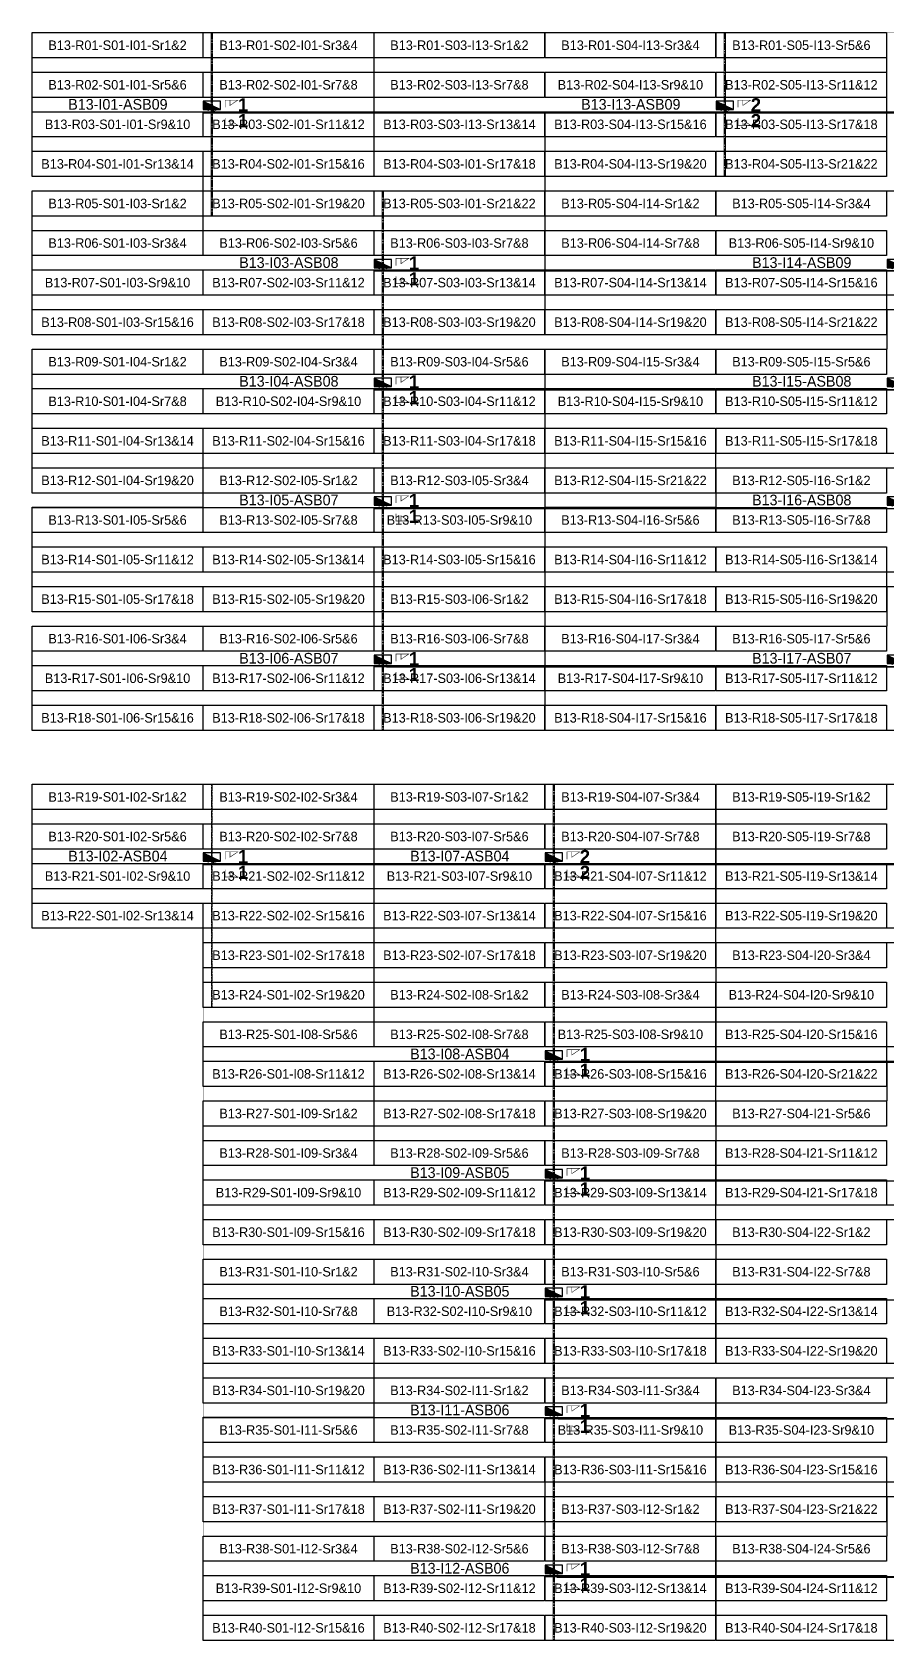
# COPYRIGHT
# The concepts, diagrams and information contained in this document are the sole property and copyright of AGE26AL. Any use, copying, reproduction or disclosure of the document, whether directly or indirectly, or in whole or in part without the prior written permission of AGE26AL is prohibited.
# Model space of a CAD drawing. Header units: metres. Extents: x 531333 to 531754, y 2674782 to 2675087.
# Drawn here: x 531333.1 to 531495, y 2674781.7 to 2675086.7 of the extents above; entities that cross this region are included whole.
import ezdxf
from ezdxf.enums import TextEntityAlignment as Align

# ---------------------------------------------------------------- set-up
doc = ezdxf.new("R2010")
doc.units = ezdxf.units.M
doc.header["$MEASUREMENT"] = 0
doc.linetypes.add('CENTER', pattern=[2, 1.25, -0.25, 0.25, -0.25])
doc.layers.add('Boundary-12.5 MW Block', color=6, linetype='Continuous', lineweight=9)
doc.layers.add('PILE', color=1, linetype='Continuous', lineweight=15)
for name, color, linetype in [('DC Trench BL-13', 40, 'Continuous'), ('E-Inverter Grouping', 2, 'Continuous'), ('Inverter Block-13', 7, 'Continuous'), ('LT Cable(AG) INV to LT Panel BL-13', 2, 'Continuous'), ('Messenger Wire Block-13 (Master Path)', 30, 'Continuous'), ('Messenger Wire Block-13 (MW Path)', 191, 'Continuous'), ('MMS Table Block-13', 8, 'Continuous'), ('Plan Line - DC BL-13', 40, 'Continuous'), ('Section Marking BL-13', 2, 'Continuous')]:
    doc.layers.add(name, color=color, linetype=linetype)
doc.styles.add('BoldTextStyle', font='arialbd.ttf')
doc.styles.get("Standard").update_dxf_attribs({"font": 'Adani Regular.ttf'})

# ---------------------------------------------------------------- blocks, each defined once
blk = doc.blocks.new('MMS Table (32.292 x 4.788)')
at = {"color": 0}
blk.add_lwpolyline([(0, -0.002), (0, 4.786), (32.292, 4.786), (32.292, -0.002)], close=True, dxfattribs=at)
at = {"color": 7}
blk.add_attdef('ID1', text='', height=1.8, dxfattribs=at).set_placement((16.146, 2.392), align=Align.MIDDLE_CENTER)
blk = doc.blocks.new('Inverter Block')
h = blk.add_hatch(color=0)
h.dxf.hatch_style = 1
h.paths.add_polyline_path([(-1.46, 2.27), (-1.46, 0.85), (1.46, 0.85)])
at = {"color": 0}
blk.add_lwpolyline([(1.46, 2.27), (-1.46, 2.27), (-1.46, 0.85), (1.46, 0.85)], close=True, dxfattribs=at)
blk.add_lwpolyline([(-1.46, 2.27), (1.46, 0.85)], dxfattribs=at)
at = {"layer": 'PILE'}
for centre in [(-0.61, 0.85), (0.61, 0.85)]:
    blk.add_circle(centre, 0.156, dxfattribs=at)
at = {"color": 7}
blk.add_attdef('ID', (-1.46, 3.01), '', height=1.8, dxfattribs=at)

msp = doc.modelspace()

# ---------------------------------------------------------------- linework, layer by layer
at = {"layer": 'Boundary-12.5 MW Block', "const_width": 0.05}
msp.add_lwpolyline([(531333.1, 2675086.58), (531754.1, 2675086.58), (531754.1, 2674781.79), (531365.49, 2674781.79), (531365.49, 2674916.79), (531333.1, 2674916.79)], close=True, dxfattribs=at)
at = {"layer": 'DC Trench BL-13', "color": 40, "const_width": 0.15}
for points in [[(531367.28, 2675086.58), (531366.98, 2675086.58), (531366.98, 2675051.79), (531367.28, 2675051.79)], [(531464.45, 2675086.58), (531464.16, 2675086.58), (531464.16, 2675059.29), (531464.45, 2675059.29)], [(531399.67, 2675056.58), (531399.37, 2675056.58), (531399.37, 2674954.29), (531399.67, 2674954.29)], [(531432.06, 2674944.08), (531431.76, 2674944.08), (531431.76, 2674781.79), (531432.06, 2674781.79)]]:
    msp.add_lwpolyline(points, close=True, dxfattribs=at)
at = {"layer": 'E-Inverter Grouping'}
for points in [[(531397.78, 2675064.08), (531430.18, 2675064.08), (531430.18, 2675051.79), (531365.49, 2675051.79), (531365.49, 2675059.29), (531333.1, 2675059.29), (531333.1, 2675086.58), (531397.78, 2675086.58)], [(531494.96, 2675059.29), (531430.28, 2675059.29), (531430.28, 2675066.79), (531397.88, 2675066.79), (531397.88, 2675086.58), (531494.96, 2675086.58)], [(531527.35, 2675056.58), (531527.35, 2675036.79), (531494.96, 2675036.79), (531494.96, 2675029.29), (531430.28, 2675029.29), (531430.28, 2675056.58)], [(531495.06, 2675026.58), (531495.06, 2675034.08), (531527.35, 2675034.08), (531527.35, 2675006.79), (531462.57, 2675006.79), (531462.57, 2674999.29), (531430.28, 2674999.29), (531430.28, 2675026.58)], [(531559.74, 2674944.08), (531559.74, 2674924.29), (531527.35, 2674924.29), (531527.35, 2674916.79), (531462.67, 2674916.79), (531462.67, 2674944.08)], [(531527.45, 2674914.08), (531527.45, 2674921.58), (531559.74, 2674921.58), (531559.74, 2674894.29), (531494.96, 2674894.29), (531494.96, 2674886.79), (531462.67, 2674886.79), (531462.67, 2674914.08)], [(531559.74, 2674864.29), (531462.67, 2674864.29), (531462.67, 2674884.08), (531495.06, 2674884.08), (531495.06, 2674891.58), (531559.74, 2674891.58)], [(531559.74, 2674861.58), (531559.74, 2674841.79), (531527.35, 2674841.79), (531527.35, 2674834.29), (531462.67, 2674834.29), (531462.67, 2674861.58)], [(531527.45, 2674831.58), (531527.45, 2674839.08), (531559.74, 2674839.08), (531559.74, 2674811.79), (531494.96, 2674811.79), (531494.96, 2674804.29), (531462.67, 2674804.29), (531462.67, 2674831.58)], [(531559.74, 2674781.79), (531462.67, 2674781.79), (531462.67, 2674801.58), (531495.06, 2674801.58), (531495.06, 2674809.08), (531559.74, 2674809.08)]]:
    msp.add_lwpolyline(points, close=True, dxfattribs=at)
at = {"layer": 'E-Inverter Grouping', "color": 3}
for points in [[(531430.18, 2675029.29), (531333.1, 2675029.29), (531333.1, 2675056.58), (531365.39, 2675056.58), (531365.39, 2675049.08), (531430.18, 2675049.08)], [(531430.18, 2675026.58), (531430.18, 2675006.79), (531365.39, 2675006.79), (531365.39, 2674999.29), (531333.1, 2674999.29), (531333.1, 2675026.58)], [(531365.49, 2674996.58), (531365.49, 2675004.08), (531430.18, 2675004.08), (531430.18, 2674984.29), (531397.78, 2674984.29), (531397.78, 2674976.79), (531333.1, 2674976.79), (531333.1, 2674996.58)], [(531462.67, 2674996.58), (531462.67, 2675004.08), (531527.35, 2675004.08), (531527.35, 2674984.29), (531494.96, 2674984.29), (531494.96, 2674976.79), (531430.28, 2674976.79), (531430.28, 2674996.58)], [(531430.18, 2674954.29), (531333.1, 2674954.29), (531333.1, 2674974.08), (531397.88, 2674974.08), (531397.88, 2674981.58), (531430.18, 2674981.58)], [(531527.35, 2674954.29), (531430.28, 2674954.29), (531430.28, 2674974.08), (531495.06, 2674974.08), (531495.06, 2674981.58), (531527.35, 2674981.58)], [(531397.78, 2674901.79), (531365.49, 2674901.79), (531365.49, 2674916.79), (531333.1, 2674916.79), (531333.1, 2674944.08), (531397.78, 2674944.08)], [(531462.57, 2674909.29), (531397.88, 2674909.29), (531397.88, 2674944.08), (531462.57, 2674944.08)], [(531462.57, 2674879.29), (531397.88, 2674879.29), (531397.88, 2674886.79), (531365.49, 2674886.79), (531365.49, 2674899.08), (531397.88, 2674899.08), (531397.88, 2674906.58), (531462.57, 2674906.58)], [(531462.57, 2674856.79), (531365.49, 2674856.79), (531365.49, 2674884.08), (531397.78, 2674884.08), (531397.78, 2674876.58), (531462.57, 2674876.58)], [(531462.57, 2674854.08), (531462.57, 2674834.29), (531397.78, 2674834.29), (531397.78, 2674826.79), (531365.49, 2674826.79), (531365.49, 2674854.08)], [(531397.88, 2674824.08), (531397.88, 2674831.58), (531462.57, 2674831.58), (531462.57, 2674811.79), (531430.18, 2674811.79), (531430.18, 2674804.29), (531365.49, 2674804.29), (531365.49, 2674824.08)], [(531462.57, 2674781.79), (531365.49, 2674781.79), (531365.49, 2674801.58), (531430.28, 2674801.58), (531430.28, 2674809.08), (531462.57, 2674809.08)]]:
    msp.add_lwpolyline(points, close=True, dxfattribs=at)
at = {"layer": 'LT Cable(AG) INV to LT Panel BL-13'}
for points in [[(531550.5, 2674969.31), (531550.42, 2674969.31, -0.176103), (531549.84, 2674969.52), (531549.49, 2674969.81, 0.071527), (531549.27, 2674969.95), (531547.81, 2674970.59, 0.103275), (531547.45, 2674970.66), (531541.68, 2674970.66, -0.414214), (531540.78, 2674971.56), (531540.78, 2674982.85, -0.031335), (531540.79, 2674982.97), (531540.85, 2674983.44, 0.031335), (531540.86, 2674983.55), (531540.86, 2675070.56, 0.414214), (531539.96, 2675071.46), (531368.03, 2675071.46, -0.414214), (531367.13, 2675072.36), (531367.13, 2675072.69)], [(531550.5, 2674969.34), (531550.42, 2674969.34, -0.176103), (531549.84, 2674969.55), (531549.48, 2674969.84, 0.071527), (531549.27, 2674969.98), (531547.82, 2674970.61, 0.103275), (531547.46, 2674970.69), (531541.71, 2674970.69, -0.414214), (531540.81, 2674971.59), (531540.81, 2674982.85, -0.031335), (531540.82, 2674982.97), (531540.88, 2674983.44, 0.031335), (531540.88, 2674983.55), (531540.88, 2675070.59, 0.414214), (531539.98, 2675071.49), (531465.21, 2675071.49, -0.414214), (531464.31, 2675072.39), (531464.31, 2675072.69)], [(531552.49, 2674969.26), (531550.42, 2674969.26, -0.176103), (531549.84, 2674969.47), (531549.5, 2674969.75, 0.071527), (531549.28, 2674969.89), (531547.8, 2674970.54, 0.103275), (531547.44, 2674970.61), (531541.63, 2674970.61, -0.414214), (531540.73, 2674971.51), (531540.73, 2674982.86, -0.031335), (531540.74, 2674982.97), (531540.8, 2674983.44, 0.031335), (531540.81, 2674983.55), (531540.81, 2675040.51, 0.414214), (531539.91, 2675041.41), (531400.42, 2675041.41, -0.414214), (531399.52, 2675042.31), (531399.52, 2675042.69)], [(531552.49, 2674969.21), (531550.42, 2674969.21, -0.176103), (531549.84, 2674969.42), (531549.51, 2674969.69, 0.071527), (531549.29, 2674969.83), (531547.79, 2674970.49, 0.103275), (531547.43, 2674970.56), (531541.58, 2674970.56, -0.414214), (531540.68, 2674971.46), (531540.68, 2674982.86, -0.031335), (531540.69, 2674982.97), (531540.75, 2674983.44, 0.031335), (531540.76, 2674983.56), (531540.76, 2675017.96, 0.414214), (531539.86, 2675018.86), (531400.42, 2675018.86, -0.414214), (531399.52, 2675019.76), (531399.52, 2675020.19)], [(531554.65, 2674969.16), (531550.42, 2674969.16, -0.176103), (531549.84, 2674969.37), (531549.52, 2674969.64, 0.071527), (531549.31, 2674969.77), (531547.78, 2674970.44, 0.103275), (531547.42, 2674970.51), (531541.53, 2674970.51, -0.414214), (531540.63, 2674971.41), (531540.63, 2674982.86, -0.031335), (531540.64, 2674982.98), (531540.7, 2674983.45, 0.031335), (531540.71, 2674983.56), (531540.71, 2674995.41, 0.414214), (531539.81, 2674996.31), (531400.42, 2674996.31, -0.414214), (531399.52, 2674997.21), (531399.52, 2674997.69)], [(531554.65, 2674969.11), (531550.42, 2674969.11, -0.176103), (531549.84, 2674969.32), (531549.53, 2674969.58, 0.071527), (531549.32, 2674969.71), (531547.77, 2674970.39, 0.103275), (531547.41, 2674970.46), (531541.48, 2674970.46, -0.414214), (531540.58, 2674971.36), (531540.58, 2674982.87, -0.031335), (531540.59, 2674982.98), (531540.65, 2674983.45, 0.031335), (531540.66, 2674983.56), (531540.66, 2674995.36, 0.414214), (531539.76, 2674996.26), (531513.61, 2674996.26, 0.414214), (531512.71, 2674995.36), (531512.71, 2674967.16, -0.414214), (531511.81, 2674966.26), (531400.42, 2674966.26, -0.414214), (531399.52, 2674967.16), (531399.52, 2674967.69)], [(531555.53, 2674967.81), (531551.29, 2674967.81, -0.094918), (531550.96, 2674967.88), (531549.65, 2674968.4, 0.052551), (531549.47, 2674968.45), (531547.7, 2674968.75, 0.042157), (531547.55, 2674968.76), (531541.51, 2674968.76, 0.41447), (531540.61, 2674967.86), (531540.63, 2674945.73, 0.021427), (531540.63, 2674945.65), (531540.68, 2674945.15, -0.021647), (531540.68, 2674945.07), (531540.68, 2674929.86, -0.414214), (531539.78, 2674928.96), (531368.03, 2674928.96, -0.414214), (531367.13, 2674929.86), (531367.13, 2674930.19)], [(531555.53, 2674967.84), (531551.29, 2674967.84, -0.094918), (531550.96, 2674967.9), (531549.65, 2674968.42, 0.052551), (531549.46, 2674968.47), (531547.71, 2674968.77, 0.042157), (531547.56, 2674968.79), (531541.49, 2674968.79, 0.41447), (531540.59, 2674967.88), (531540.6, 2674945.72, 0.021427), (531540.61, 2674945.65), (531540.65, 2674945.15, -0.021647), (531540.65, 2674945.07), (531540.65, 2674929.89, -0.414214), (531539.75, 2674928.99), (531432.81, 2674928.99, -0.414214), (531431.91, 2674929.89), (531431.91, 2674930.19)], [(531555.53, 2674967.76), (531551.29, 2674967.76, -0.094918), (531550.96, 2674967.83), (531549.65, 2674968.35, 0.052551), (531549.47, 2674968.4), (531547.7, 2674968.7, 0.042157), (531547.55, 2674968.71), (531541.56, 2674968.71, 0.41447), (531540.66, 2674967.81), (531540.68, 2674945.73, 0.021427), (531540.68, 2674945.65), (531540.73, 2674945.15, -0.021647), (531540.73, 2674945.07), (531540.73, 2674892.31, -0.414214), (531539.83, 2674891.41), (531432.81, 2674891.41, -0.414214), (531431.91, 2674892.31), (531431.91, 2674892.69)], [(531553.59, 2674967.71), (531551.29, 2674967.71, -0.094918), (531550.96, 2674967.78), (531549.65, 2674968.29, 0.052551), (531549.47, 2674968.35), (531547.7, 2674968.65, 0.042157), (531547.55, 2674968.66), (531541.61, 2674968.66, 0.41447), (531540.71, 2674967.76), (531540.73, 2674945.73, 0.021427), (531540.73, 2674945.65), (531540.78, 2674945.15, -0.021647), (531540.78, 2674945.08), (531540.78, 2674869.76, -0.414214), (531539.88, 2674868.86), (531432.81, 2674868.86, -0.414214), (531431.91, 2674869.76), (531431.91, 2674870.19)], [(531553.59, 2674967.66), (531551.29, 2674967.66, -0.094918), (531550.96, 2674967.73), (531549.66, 2674968.24, 0.052551), (531549.48, 2674968.29), (531547.69, 2674968.6, 0.042157), (531547.54, 2674968.61), (531541.66, 2674968.61, 0.41447), (531540.76, 2674967.71), (531540.78, 2674945.73, 0.021427), (531540.78, 2674945.65), (531540.83, 2674945.16, -0.021647), (531540.83, 2674945.08), (531540.83, 2674847.21, -0.414214), (531539.93, 2674846.31), (531432.81, 2674846.31, -0.414214), (531431.91, 2674847.21), (531431.91, 2674847.69)], [(531551.52, 2674967.61), (531551.29, 2674967.61, -0.094918), (531550.96, 2674967.68), (531549.66, 2674968.19, 0.052551), (531549.48, 2674968.24), (531547.69, 2674968.55, 0.042157), (531547.54, 2674968.56), (531541.71, 2674968.56, 0.41447), (531540.81, 2674967.66), (531540.83, 2674945.73, 0.021427), (531540.83, 2674945.66), (531540.88, 2674945.16, -0.021647), (531540.88, 2674945.08), (531540.88, 2674824.66, -0.414214), (531539.98, 2674823.76), (531432.81, 2674823.76, -0.414214), (531431.91, 2674824.66), (531431.91, 2674825.19)], [(531551.52, 2674967.56), (531551.29, 2674967.56, -0.094918), (531550.96, 2674967.63), (531549.66, 2674968.14, 0.052551), (531549.48, 2674968.19), (531547.68, 2674968.5, 0.042157), (531547.53, 2674968.51), (531541.76, 2674968.51, 0.41447), (531540.86, 2674967.61), (531540.88, 2674945.74, 0.021427), (531540.88, 2674945.66), (531540.93, 2674945.16, -0.021647), (531540.93, 2674945.08), (531540.93, 2674794.61, -0.414214), (531540.03, 2674793.71), (531432.81, 2674793.71, -0.414214), (531431.91, 2674794.61), (531431.91, 2674795.19)]]:
    msp.add_lwpolyline(points, format="xyb", dxfattribs=at)
at = {"layer": 'Messenger Wire Block-13 (Master Path)'}
for points in [[(531365.49, 2675071.38), (531540.77, 2675071.38)], [(531397.88, 2675041.38), (531540.77, 2675041.38)], [(531397.88, 2675018.88), (531540.77, 2675018.88)], [(531397.88, 2674996.38), (531540.77, 2674996.38)], [(531397.88, 2674966.38), (531512.6, 2674966.38)], [(531365.49, 2674928.88), (531540.77, 2674928.88)], [(531430.28, 2674891.38), (531540.77, 2674891.38)], [(531430.28, 2674868.88), (531540.77, 2674868.88)], [(531430.28, 2674846.38), (531540.77, 2674846.38)], [(531430.28, 2674823.88), (531540.77, 2674823.88)], [(531430.28, 2674793.88), (531540.77, 2674793.88)]]:
    msp.add_lwpolyline(points, dxfattribs=at)
at = {"layer": 'Messenger Wire Block-13 (MW Path)', "const_width": 0.1}
for points in [[(531365.49, 2675071.38), (531540.77, 2675071.38)], [(531397.88, 2675041.38), (531540.77, 2675041.38)], [(531397.88, 2675018.88), (531540.77, 2675018.88)], [(531397.88, 2674996.38), (531540.77, 2674996.38)], [(531397.88, 2674966.38), (531512.6, 2674966.38)], [(531365.49, 2674928.88), (531540.77, 2674928.88)], [(531430.28, 2674891.38), (531540.77, 2674891.38)], [(531430.28, 2674868.88), (531540.77, 2674868.88)], [(531430.28, 2674846.38), (531540.77, 2674846.38)], [(531430.28, 2674823.88), (531540.77, 2674823.88)], [(531430.28, 2674793.88), (531540.77, 2674793.88)]]:
    msp.add_lwpolyline(points, dxfattribs=at)
at = {"layer": 'Plan Line - DC BL-13', "color": 6, "linetype": 'CENTER'}
for points in [[(531367.13, 2675086.58), (531367.13, 2675051.79)], [(531464.31, 2675086.58), (531464.31, 2675059.29)], [(531399.52, 2675056.58), (531399.52, 2674954.29)], [(531431.91, 2674944.08), (531431.91, 2674781.79)]]:
    msp.add_lwpolyline(points, dxfattribs=at)
msp.add_lwpolyline([(531367.13, 2674944.08), (531367.13, 2674901.79)], close=True, dxfattribs=at)
at = {"layer": 'Section Marking BL-13', "color": 94, "lineweight": 35, "true_color": 0x00a500, "const_width": 0.1}
for points in [[(531369.63, 2675072.38), (531369.63, 2675073.77), (531372.03, 2675073.77), (531370.55, 2675072.76), (531370.55, 2675073.77)], [(531466.81, 2675072.38), (531466.81, 2675073.77), (531469.21, 2675073.77), (531467.73, 2675072.76), (531467.73, 2675073.77)], [(531369.63, 2675070.38), (531369.63, 2675068.99), (531372.03, 2675068.99), (531370.55, 2675070), (531370.55, 2675068.99)], [(531466.81, 2675070.38), (531466.81, 2675068.99), (531469.21, 2675068.99), (531467.73, 2675070), (531467.73, 2675068.99)], [(531402.02, 2675042.38), (531402.02, 2675043.77), (531404.42, 2675043.77), (531402.94, 2675042.76), (531402.94, 2675043.77)], [(531402.02, 2675040.38), (531402.02, 2675038.99), (531404.42, 2675038.99), (531402.94, 2675040), (531402.94, 2675038.99)], [(531402.02, 2675019.88), (531402.02, 2675021.27), (531404.42, 2675021.27), (531402.94, 2675020.26), (531402.94, 2675021.27)], [(531402.02, 2675017.88), (531402.02, 2675016.49), (531404.42, 2675016.49), (531402.94, 2675017.5), (531402.94, 2675016.49)], [(531402.02, 2674997.38), (531402.02, 2674998.77), (531404.42, 2674998.77), (531402.94, 2674997.76), (531402.94, 2674998.77)], [(531402.02, 2674995.38), (531402.02, 2674993.99), (531404.42, 2674993.99), (531402.94, 2674995), (531402.94, 2674993.99)], [(531402.02, 2674967.38), (531402.02, 2674968.77), (531404.42, 2674968.77), (531402.94, 2674967.76), (531402.94, 2674968.77)], [(531402.02, 2674965.38), (531402.02, 2674963.99), (531404.42, 2674963.99), (531402.94, 2674965), (531402.94, 2674963.99)], [(531369.63, 2674929.88), (531369.63, 2674931.27), (531372.03, 2674931.27), (531370.55, 2674930.26), (531370.55, 2674931.27)], [(531434.41, 2674929.88), (531434.41, 2674931.27), (531436.81, 2674931.27), (531435.33, 2674930.26), (531435.33, 2674931.27)], [(531369.63, 2674927.88), (531369.63, 2674926.49), (531372.03, 2674926.49), (531370.55, 2674927.5), (531370.55, 2674926.49)], [(531434.41, 2674927.88), (531434.41, 2674926.49), (531436.81, 2674926.49), (531435.33, 2674927.5), (531435.33, 2674926.49)], [(531434.41, 2674892.38), (531434.41, 2674893.77), (531436.81, 2674893.77), (531435.33, 2674892.76), (531435.33, 2674893.77)], [(531434.41, 2674890.38), (531434.41, 2674888.99), (531436.81, 2674888.99), (531435.33, 2674890), (531435.33, 2674888.99)], [(531434.41, 2674869.88), (531434.41, 2674871.27), (531436.81, 2674871.27), (531435.33, 2674870.26), (531435.33, 2674871.27)], [(531434.41, 2674867.88), (531434.41, 2674866.49), (531436.81, 2674866.49), (531435.33, 2674867.5), (531435.33, 2674866.49)], [(531434.41, 2674847.38), (531434.41, 2674848.77), (531436.81, 2674848.77), (531435.33, 2674847.76), (531435.33, 2674848.77)], [(531434.41, 2674845.38), (531434.41, 2674843.99), (531436.81, 2674843.99), (531435.33, 2674845), (531435.33, 2674843.99)], [(531434.41, 2674824.88), (531434.41, 2674826.27), (531436.81, 2674826.27), (531435.33, 2674825.26), (531435.33, 2674826.27)], [(531434.41, 2674822.88), (531434.41, 2674821.49), (531436.81, 2674821.49), (531435.33, 2674822.5), (531435.33, 2674821.49)], [(531434.41, 2674794.88), (531434.41, 2674796.27), (531436.81, 2674796.27), (531435.33, 2674795.26), (531435.33, 2674796.27)], [(531434.41, 2674792.88), (531434.41, 2674791.49), (531436.81, 2674791.49), (531435.33, 2674792.5), (531435.33, 2674791.49)]]:
    msp.add_lwpolyline(points, dxfattribs=at)

# ---------------------------------------------------------------- block references
at = {"layer": 'Inverter Block-13'}
ref = msp.add_blockref('Inverter Block', (531367.13, 2675071.02), dxfattribs=dict(at, xscale=1.124999999976148, yscale=1.124999999976148, zscale=1.124999999976148))
ref.add_attrib('ID', 'B13-I01-ASB09', (531339.91, 2675071.96), dxfattribs={"layer": '0', "color": 7, "height": 2.025})
ref = msp.add_blockref('Inverter Block', (531464.31, 2675071.02), dxfattribs=dict(at, xscale=1.124999999976148, yscale=1.124999999976148, zscale=1.124999999976148))
ref.add_attrib('ID', 'B13-I13-ASB09', (531437.09, 2675071.96), dxfattribs={"layer": '0', "color": 7, "height": 2.025})
ref = msp.add_blockref('Inverter Block', (531399.52, 2675041.02), dxfattribs=dict(at, xscale=1.124999999976148, yscale=1.124999999976148, zscale=1.124999999976148))
ref.add_attrib('ID', 'B13-I03-ASB08', (531372.3, 2675041.96), dxfattribs={"layer": '0', "color": 7, "height": 2.025})
ref = msp.add_blockref('Inverter Block', (531496.7, 2675041.02), dxfattribs=dict(at, xscale=1.124999999976148, yscale=1.124999999976148, zscale=1.124999999976148))
ref.add_attrib('ID', 'B13-I14-ASB09', (531469.48, 2675041.96), dxfattribs={"layer": '0', "color": 7, "height": 2.025})
ref = msp.add_blockref('Inverter Block', (531399.52, 2675018.52), dxfattribs=dict(at, xscale=1.124999999976148, yscale=1.124999999976148, zscale=1.124999999976148))
ref.add_attrib('ID', 'B13-I04-ASB08', (531372.3, 2675019.46), dxfattribs={"layer": '0', "color": 7, "height": 2.025})
ref = msp.add_blockref('Inverter Block', (531496.7, 2675018.52), dxfattribs=dict(at, xscale=1.124999999976148, yscale=1.124999999976148, zscale=1.124999999976148))
ref.add_attrib('ID', 'B13-I15-ASB08', (531469.48, 2675019.46), dxfattribs={"layer": '0', "color": 7, "height": 2.025})
ref = msp.add_blockref('Inverter Block', (531399.52, 2674996.02), dxfattribs=dict(at, xscale=1.124999999976148, yscale=1.124999999976148, zscale=1.124999999976148))
ref.add_attrib('ID', 'B13-I05-ASB07', (531372.3, 2674996.96), dxfattribs={"layer": '0', "color": 7, "height": 2.025})
ref = msp.add_blockref('Inverter Block', (531496.7, 2674996.02), dxfattribs=dict(at, xscale=1.124999999976148, yscale=1.124999999976148, zscale=1.124999999976148))
ref.add_attrib('ID', 'B13-I16-ASB08', (531469.48, 2674996.96), dxfattribs={"layer": '0', "color": 7, "height": 2.025})
ref = msp.add_blockref('Inverter Block', (531399.52, 2674966.02), dxfattribs=dict(at, xscale=1.124999999976148, yscale=1.124999999976148, zscale=1.124999999976148))
ref.add_attrib('ID', 'B13-I06-ASB07', (531372.3, 2674966.96), dxfattribs={"layer": '0', "color": 7, "height": 2.025})
ref = msp.add_blockref('Inverter Block', (531496.7, 2674966.02), dxfattribs=dict(at, xscale=1.124999999976148, yscale=1.124999999976148, zscale=1.124999999976148))
ref.add_attrib('ID', 'B13-I17-ASB07', (531469.48, 2674966.96), dxfattribs={"layer": '0', "color": 7, "height": 2.025})
ref = msp.add_blockref('Inverter Block', (531367.13, 2674928.52), dxfattribs=dict(at, xscale=1.124999999976148, yscale=1.124999999976148, zscale=1.124999999976148))
ref.add_attrib('ID', 'B13-I02-ASB04', (531339.91, 2674929.46), dxfattribs={"layer": '0', "color": 7, "height": 2.025})
ref = msp.add_blockref('Inverter Block', (531431.91, 2674928.52), dxfattribs=dict(at, xscale=1.124999999976148, yscale=1.124999999976148, zscale=1.124999999976148))
ref.add_attrib('ID', 'B13-I07-ASB04', (531404.69, 2674929.46), dxfattribs={"layer": '0', "color": 7, "height": 2.025})
ref = msp.add_blockref('Inverter Block', (531431.91, 2674891.02), dxfattribs=dict(at, xscale=1.124999999976148, yscale=1.124999999976148, zscale=1.124999999976148))
ref.add_attrib('ID', 'B13-I08-ASB04', (531404.69, 2674891.96), dxfattribs={"layer": '0', "color": 7, "height": 2.025})
ref = msp.add_blockref('Inverter Block', (531431.91, 2674868.52), dxfattribs=dict(at, xscale=1.124999999976148, yscale=1.124999999976148, zscale=1.124999999976148))
ref.add_attrib('ID', 'B13-I09-ASB05', (531404.69, 2674869.46), dxfattribs={"layer": '0', "color": 7, "height": 2.025})
ref = msp.add_blockref('Inverter Block', (531431.91, 2674846.02), dxfattribs=dict(at, xscale=1.124999999976148, yscale=1.124999999976148, zscale=1.124999999976148))
ref.add_attrib('ID', 'B13-I10-ASB05', (531404.69, 2674846.96), dxfattribs={"layer": '0', "color": 7, "height": 2.025})
ref = msp.add_blockref('Inverter Block', (531431.91, 2674823.52), dxfattribs=dict(at, xscale=1.124999999976148, yscale=1.124999999976148, zscale=1.124999999976148))
ref.add_attrib('ID', 'B13-I11-ASB06', (531404.69, 2674824.46), dxfattribs={"layer": '0', "color": 7, "height": 2.025})
ref = msp.add_blockref('Inverter Block', (531431.91, 2674793.52), dxfattribs=dict(at, xscale=1.124999999976148, yscale=1.124999999976148, zscale=1.124999999976148))
ref.add_attrib('ID', 'B13-I12-ASB06', (531404.69, 2674794.46), dxfattribs={"layer": '0', "color": 7, "height": 2.025})
at = {"layer": 'MMS Table Block-13'}
for p, values in [((531333.1, 2675081.79), {'ID1': 'B13-R01-S01-I01-Sr1&2'}), ((531365.49, 2675081.79), {'ID1': 'B13-R01-S02-I01-Sr3&4'}), ((531397.88, 2675081.79), {'ID1': 'B13-R01-S03-I13-Sr1&2'}), ((531430.28, 2675081.79), {'ID1': 'B13-R01-S04-I13-Sr3&4'}), ((531462.67, 2675081.79), {'ID1': 'B13-R01-S05-I13-Sr5&6'}), ((531333.1, 2675074.29), {'ID1': 'B13-R02-S01-I01-Sr5&6'}), ((531365.49, 2675074.29), {'ID1': 'B13-R02-S02-I01-Sr7&8'}), ((531397.88, 2675074.29), {'ID1': 'B13-R02-S03-I13-Sr7&8'}), ((531430.28, 2675074.29), {'ID1': 'B13-R02-S04-I13-Sr9&10'}), ((531462.67, 2675074.29), {'ID1': 'B13-R02-S05-I13-Sr11&12'}), ((531333.1, 2675066.79), {'ID1': 'B13-R03-S01-I01-Sr9&10'}), ((531365.49, 2675066.79), {'ID1': 'B13-R03-S02-I01-Sr11&12'}), ((531397.88, 2675066.79), {'ID1': 'B13-R03-S03-I13-Sr13&14'}), ((531430.28, 2675066.79), {'ID1': 'B13-R03-S04-I13-Sr15&16'}), ((531462.67, 2675066.79), {'ID1': 'B13-R03-S05-I13-Sr17&18'}), ((531333.1, 2675059.29), {'ID1': 'B13-R04-S01-I01-Sr13&14'}), ((531365.49, 2675059.29), {'ID1': 'B13-R04-S02-I01-Sr15&16'}), ((531397.88, 2675059.29), {'ID1': 'B13-R04-S03-I01-Sr17&18'}), ((531430.28, 2675059.29), {'ID1': 'B13-R04-S04-I13-Sr19&20'}), ((531462.67, 2675059.29), {'ID1': 'B13-R04-S05-I13-Sr21&22'}), ((531333.1, 2675051.79), {'ID1': 'B13-R05-S01-I03-Sr1&2'}), ((531365.49, 2675051.79), {'ID1': 'B13-R05-S02-I01-Sr19&20'}), ((531397.88, 2675051.79), {'ID1': 'B13-R05-S03-I01-Sr21&22'}), ((531430.28, 2675051.79), {'ID1': 'B13-R05-S04-I14-Sr1&2'}), ((531462.67, 2675051.79), {'ID1': 'B13-R05-S05-I14-Sr3&4'}), ((531333.1, 2675044.29), {'ID1': 'B13-R06-S01-I03-Sr3&4'}), ((531365.49, 2675044.29), {'ID1': 'B13-R06-S02-I03-Sr5&6'}), ((531397.88, 2675044.29), {'ID1': 'B13-R06-S03-I03-Sr7&8'}), ((531430.28, 2675044.29), {'ID1': 'B13-R06-S04-I14-Sr7&8'}), ((531462.67, 2675044.29), {'ID1': 'B13-R06-S05-I14-Sr9&10'}), ((531333.1, 2675036.79), {'ID1': 'B13-R07-S01-I03-Sr9&10'}), ((531365.49, 2675036.79), {'ID1': 'B13-R07-S02-I03-Sr11&12'}), ((531397.88, 2675036.79), {'ID1': 'B13-R07-S03-I03-Sr13&14'}), ((531430.28, 2675036.79), {'ID1': 'B13-R07-S04-I14-Sr13&14'}), ((531462.67, 2675036.79), {'ID1': 'B13-R07-S05-I14-Sr15&16'}), ((531333.1, 2675029.29), {'ID1': 'B13-R08-S01-I03-Sr15&16'}), ((531365.49, 2675029.29), {'ID1': 'B13-R08-S02-I03-Sr17&18'}), ((531397.88, 2675029.29), {'ID1': 'B13-R08-S03-I03-Sr19&20'}), ((531430.28, 2675029.29), {'ID1': 'B13-R08-S04-I14-Sr19&20'}), ((531462.67, 2675029.29), {'ID1': 'B13-R08-S05-I14-Sr21&22'}), ((531333.1, 2675021.79), {'ID1': 'B13-R09-S01-I04-Sr1&2'}), ((531365.49, 2675021.79), {'ID1': 'B13-R09-S02-I04-Sr3&4'}), ((531397.88, 2675021.79), {'ID1': 'B13-R09-S03-I04-Sr5&6'}), ((531430.28, 2675021.79), {'ID1': 'B13-R09-S04-I15-Sr3&4'}), ((531462.67, 2675021.79), {'ID1': 'B13-R09-S05-I15-Sr5&6'}), ((531333.1, 2675014.29), {'ID1': 'B13-R10-S01-I04-Sr7&8'}), ((531365.49, 2675014.29), {'ID1': 'B13-R10-S02-I04-Sr9&10'}), ((531397.88, 2675014.29), {'ID1': 'B13-R10-S03-I04-Sr11&12'}), ((531430.28, 2675014.29), {'ID1': 'B13-R10-S04-I15-Sr9&10'}), ((531462.67, 2675014.29), {'ID1': 'B13-R10-S05-I15-Sr11&12'}), ((531333.1, 2675006.79), {'ID1': 'B13-R11-S01-I04-Sr13&14'}), ((531365.49, 2675006.79), {'ID1': 'B13-R11-S02-I04-Sr15&16'}), ((531397.88, 2675006.79), {'ID1': 'B13-R11-S03-I04-Sr17&18'}), ((531430.28, 2675006.79), {'ID1': 'B13-R11-S04-I15-Sr15&16'}), ((531462.67, 2675006.79), {'ID1': 'B13-R11-S05-I15-Sr17&18'}), ((531333.1, 2674999.29), {'ID1': 'B13-R12-S01-I04-Sr19&20'}), ((531365.49, 2674999.29), {'ID1': 'B13-R12-S02-I05-Sr1&2'}), ((531397.88, 2674999.29), {'ID1': 'B13-R12-S03-I05-Sr3&4'}), ((531430.28, 2674999.29), {'ID1': 'B13-R12-S04-I15-Sr21&22'}), ((531462.67, 2674999.29), {'ID1': 'B13-R12-S05-I16-Sr1&2'}), ((531333.1, 2674991.79), {'ID1': 'B13-R13-S01-I05-Sr5&6'}), ((531365.49, 2674991.79), {'ID1': 'B13-R13-S02-I05-Sr7&8'}), ((531397.88, 2674991.79), {'ID1': 'B13-R13-S03-I05-Sr9&10'}), ((531430.28, 2674991.79), {'ID1': 'B13-R13-S04-I16-Sr5&6'}), ((531462.67, 2674991.79), {'ID1': 'B13-R13-S05-I16-Sr7&8'}), ((531333.1, 2674984.29), {'ID1': 'B13-R14-S01-I05-Sr11&12'}), ((531365.49, 2674984.29), {'ID1': 'B13-R14-S02-I05-Sr13&14'}), ((531397.88, 2674984.29), {'ID1': 'B13-R14-S03-I05-Sr15&16'}), ((531430.28, 2674984.29), {'ID1': 'B13-R14-S04-I16-Sr11&12'}), ((531462.67, 2674984.29), {'ID1': 'B13-R14-S05-I16-Sr13&14'}), ((531333.1, 2674976.79), {'ID1': 'B13-R15-S01-I05-Sr17&18'}), ((531365.49, 2674976.79), {'ID1': 'B13-R15-S02-I05-Sr19&20'}), ((531397.88, 2674976.79), {'ID1': 'B13-R15-S03-I06-Sr1&2'}), ((531430.28, 2674976.79), {'ID1': 'B13-R15-S04-I16-Sr17&18'}), ((531462.67, 2674976.79), {'ID1': 'B13-R15-S05-I16-Sr19&20'}), ((531333.1, 2674969.29), {'ID1': 'B13-R16-S01-I06-Sr3&4'}), ((531365.49, 2674969.29), {'ID1': 'B13-R16-S02-I06-Sr5&6'}), ((531397.88, 2674969.29), {'ID1': 'B13-R16-S03-I06-Sr7&8'}), ((531430.28, 2674969.29), {'ID1': 'B13-R16-S04-I17-Sr3&4'}), ((531462.67, 2674969.29), {'ID1': 'B13-R16-S05-I17-Sr5&6'}), ((531333.1, 2674961.79), {'ID1': 'B13-R17-S01-I06-Sr9&10'}), ((531365.49, 2674961.79), {'ID1': 'B13-R17-S02-I06-Sr11&12'}), ((531397.88, 2674961.79), {'ID1': 'B13-R17-S03-I06-Sr13&14'}), ((531430.28, 2674961.79), {'ID1': 'B13-R17-S04-I17-Sr9&10'}), ((531462.67, 2674961.79), {'ID1': 'B13-R17-S05-I17-Sr11&12'}), ((531333.1, 2674954.29), {'ID1': 'B13-R18-S01-I06-Sr15&16'}), ((531365.49, 2674954.29), {'ID1': 'B13-R18-S02-I06-Sr17&18'}), ((531397.88, 2674954.29), {'ID1': 'B13-R18-S03-I06-Sr19&20'}), ((531430.28, 2674954.29), {'ID1': 'B13-R18-S04-I17-Sr15&16'}), ((531462.67, 2674954.29), {'ID1': 'B13-R18-S05-I17-Sr17&18'}), ((531333.1, 2674939.29), {'ID1': 'B13-R19-S01-I02-Sr1&2'}), ((531365.49, 2674939.29), {'ID1': 'B13-R19-S02-I02-Sr3&4'}), ((531397.88, 2674939.29), {'ID1': 'B13-R19-S03-I07-Sr1&2'}), ((531430.28, 2674939.29), {'ID1': 'B13-R19-S04-I07-Sr3&4'}), ((531462.67, 2674939.29), {'ID1': 'B13-R19-S05-I19-Sr1&2'}), ((531333.1, 2674931.79), {'ID1': 'B13-R20-S01-I02-Sr5&6'}), ((531365.49, 2674931.79), {'ID1': 'B13-R20-S02-I02-Sr7&8'}), ((531397.88, 2674931.79), {'ID1': 'B13-R20-S03-I07-Sr5&6'}), ((531430.28, 2674931.79), {'ID1': 'B13-R20-S04-I07-Sr7&8'}), ((531462.67, 2674931.79), {'ID1': 'B13-R20-S05-I19-Sr7&8'}), ((531333.1, 2674924.29), {'ID1': 'B13-R21-S01-I02-Sr9&10'}), ((531365.49, 2674924.29), {'ID1': 'B13-R21-S02-I02-Sr11&12'}), ((531397.88, 2674924.29), {'ID1': 'B13-R21-S03-I07-Sr9&10'}), ((531430.28, 2674924.29), {'ID1': 'B13-R21-S04-I07-Sr11&12'}), ((531462.67, 2674924.29), {'ID1': 'B13-R21-S05-I19-Sr13&14'}), ((531333.1, 2674916.79), {'ID1': 'B13-R22-S01-I02-Sr13&14'}), ((531365.49, 2674916.79), {'ID1': 'B13-R22-S02-I02-Sr15&16'}), ((531397.88, 2674916.79), {'ID1': 'B13-R22-S03-I07-Sr13&14'}), ((531430.28, 2674916.79), {'ID1': 'B13-R22-S04-I07-Sr15&16'}), ((531462.67, 2674916.79), {'ID1': 'B13-R22-S05-I19-Sr19&20'}), ((531365.49, 2674909.29), {'ID1': 'B13-R23-S01-I02-Sr17&18'}), ((531397.88, 2674909.29), {'ID1': 'B13-R23-S02-I07-Sr17&18'}), ((531430.28, 2674909.29), {'ID1': 'B13-R23-S03-I07-Sr19&20'}), ((531462.67, 2674909.29), {'ID1': 'B13-R23-S04-I20-Sr3&4'}), ((531365.49, 2674901.79), {'ID1': 'B13-R24-S01-I02-Sr19&20'}), ((531397.88, 2674901.79), {'ID1': 'B13-R24-S02-I08-Sr1&2'}), ((531430.28, 2674901.79), {'ID1': 'B13-R24-S03-I08-Sr3&4'}), ((531462.67, 2674901.79), {'ID1': 'B13-R24-S04-I20-Sr9&10'}), ((531365.49, 2674894.29), {'ID1': 'B13-R25-S01-I08-Sr5&6'}), ((531397.88, 2674894.29), {'ID1': 'B13-R25-S02-I08-Sr7&8'}), ((531430.28, 2674894.29), {'ID1': 'B13-R25-S03-I08-Sr9&10'}), ((531462.67, 2674894.29), {'ID1': 'B13-R25-S04-I20-Sr15&16'}), ((531365.49, 2674886.79), {'ID1': 'B13-R26-S01-I08-Sr11&12'}), ((531397.88, 2674886.79), {'ID1': 'B13-R26-S02-I08-Sr13&14'}), ((531430.28, 2674886.79), {'ID1': 'B13-R26-S03-I08-Sr15&16'}), ((531462.67, 2674886.79), {'ID1': 'B13-R26-S04-I20-Sr21&22'}), ((531365.49, 2674879.29), {'ID1': 'B13-R27-S01-I09-Sr1&2'}), ((531397.88, 2674879.29), {'ID1': 'B13-R27-S02-I08-Sr17&18'}), ((531430.28, 2674879.29), {'ID1': 'B13-R27-S03-I08-Sr19&20'}), ((531462.67, 2674879.29), {'ID1': 'B13-R27-S04-I21-Sr5&6'}), ((531365.49, 2674871.79), {'ID1': 'B13-R28-S01-I09-Sr3&4'}), ((531397.88, 2674871.79), {'ID1': 'B13-R28-S02-I09-Sr5&6'}), ((531430.28, 2674871.79), {'ID1': 'B13-R28-S03-I09-Sr7&8'}), ((531462.67, 2674871.79), {'ID1': 'B13-R28-S04-I21-Sr11&12'}), ((531365.49, 2674864.29), {'ID1': 'B13-R29-S01-I09-Sr9&10'}), ((531397.88, 2674864.29), {'ID1': 'B13-R29-S02-I09-Sr11&12'}), ((531430.28, 2674864.29), {'ID1': 'B13-R29-S03-I09-Sr13&14'}), ((531462.67, 2674864.29), {'ID1': 'B13-R29-S04-I21-Sr17&18'}), ((531365.49, 2674856.79), {'ID1': 'B13-R30-S01-I09-Sr15&16'}), ((531397.88, 2674856.79), {'ID1': 'B13-R30-S02-I09-Sr17&18'}), ((531430.28, 2674856.79), {'ID1': 'B13-R30-S03-I09-Sr19&20'}), ((531462.67, 2674856.79), {'ID1': 'B13-R30-S04-I22-Sr1&2'}), ((531365.49, 2674849.29), {'ID1': 'B13-R31-S01-I10-Sr1&2'}), ((531397.88, 2674849.29), {'ID1': 'B13-R31-S02-I10-Sr3&4'}), ((531430.28, 2674849.29), {'ID1': 'B13-R31-S03-I10-Sr5&6'}), ((531462.67, 2674849.29), {'ID1': 'B13-R31-S04-I22-Sr7&8'}), ((531365.49, 2674841.79), {'ID1': 'B13-R32-S01-I10-Sr7&8'}), ((531397.88, 2674841.79), {'ID1': 'B13-R32-S02-I10-Sr9&10'}), ((531430.28, 2674841.79), {'ID1': 'B13-R32-S03-I10-Sr11&12'}), ((531462.67, 2674841.79), {'ID1': 'B13-R32-S04-I22-Sr13&14'}), ((531365.49, 2674834.29), {'ID1': 'B13-R33-S01-I10-Sr13&14'}), ((531397.88, 2674834.29), {'ID1': 'B13-R33-S02-I10-Sr15&16'}), ((531430.28, 2674834.29), {'ID1': 'B13-R33-S03-I10-Sr17&18'}), ((531462.67, 2674834.29), {'ID1': 'B13-R33-S04-I22-Sr19&20'}), ((531365.49, 2674826.79), {'ID1': 'B13-R34-S01-I10-Sr19&20'}), ((531397.88, 2674826.79), {'ID1': 'B13-R34-S02-I11-Sr1&2'}), ((531430.28, 2674826.79), {'ID1': 'B13-R34-S03-I11-Sr3&4'}), ((531462.67, 2674826.79), {'ID1': 'B13-R34-S04-I23-Sr3&4'}), ((531365.49, 2674819.29), {'ID1': 'B13-R35-S01-I11-Sr5&6'}), ((531397.88, 2674819.29), {'ID1': 'B13-R35-S02-I11-Sr7&8'}), ((531430.28, 2674819.29), {'ID1': 'B13-R35-S03-I11-Sr9&10'}), ((531462.67, 2674819.29), {'ID1': 'B13-R35-S04-I23-Sr9&10'}), ((531365.49, 2674811.79), {'ID1': 'B13-R36-S01-I11-Sr11&12'}), ((531397.88, 2674811.79), {'ID1': 'B13-R36-S02-I11-Sr13&14'}), ((531430.28, 2674811.79), {'ID1': 'B13-R36-S03-I11-Sr15&16'}), ((531462.67, 2674811.79), {'ID1': 'B13-R36-S04-I23-Sr15&16'}), ((531365.49, 2674804.29), {'ID1': 'B13-R37-S01-I11-Sr17&18'}), ((531397.88, 2674804.29), {'ID1': 'B13-R37-S02-I11-Sr19&20'}), ((531430.28, 2674804.29), {'ID1': 'B13-R37-S03-I12-Sr1&2'}), ((531462.67, 2674804.29), {'ID1': 'B13-R37-S04-I23-Sr21&22'}), ((531365.49, 2674796.79), {'ID1': 'B13-R38-S01-I12-Sr3&4'}), ((531397.88, 2674796.79), {'ID1': 'B13-R38-S02-I12-Sr5&6'}), ((531430.28, 2674796.79), {'ID1': 'B13-R38-S03-I12-Sr7&8'}), ((531462.67, 2674796.79), {'ID1': 'B13-R38-S04-I24-Sr5&6'}), ((531365.49, 2674789.29), {'ID1': 'B13-R39-S01-I12-Sr9&10'}), ((531397.88, 2674789.29), {'ID1': 'B13-R39-S02-I12-Sr11&12'}), ((531430.28, 2674789.29), {'ID1': 'B13-R39-S03-I12-Sr13&14'}), ((531462.67, 2674789.29), {'ID1': 'B13-R39-S04-I24-Sr11&12'}), ((531365.49, 2674781.79), {'ID1': 'B13-R40-S01-I12-Sr15&16'}), ((531397.88, 2674781.79), {'ID1': 'B13-R40-S02-I12-Sr17&18'}), ((531430.28, 2674781.79), {'ID1': 'B13-R40-S03-I12-Sr19&20'}), ((531462.67, 2674781.79), {'ID1': 'B13-R40-S04-I24-Sr17&18'})]:
    msp.add_blockref('MMS Table (32.292 x 4.788)', p, dxfattribs=at).add_auto_attribs(values)

# ---------------------------------------------------------------- texts
at = {"layer": 'Section Marking BL-13', "color": 94, "true_color": 0x00a500, "style": 'BoldTextStyle'}
for s, p in [('1', (531373.03, 2675072.88)), ('2', (531470.21, 2675072.88)), ('1', (531373.03, 2675069.88)), ('2', (531470.21, 2675069.88)), ('1', (531405.42, 2675042.88)), ('1', (531405.42, 2675039.88)), ('1', (531405.42, 2675020.38)), ('1', (531405.42, 2675017.38)), ('1', (531405.42, 2674997.88)), ('1', (531405.42, 2674994.88)), ('1', (531405.42, 2674967.88)), ('1', (531405.42, 2674964.88)), ('1', (531373.03, 2674930.38)), ('2', (531437.81, 2674930.38)), ('1', (531373.03, 2674927.38)), ('2', (531437.81, 2674927.38)), ('1', (531437.81, 2674892.88)), ('1', (531437.81, 2674889.88)), ('1', (531437.81, 2674870.38)), ('1', (531437.81, 2674867.38)), ('1', (531437.81, 2674847.88)), ('1', (531437.81, 2674844.88)), ('1', (531437.81, 2674825.38)), ('1', (531437.81, 2674822.38)), ('1', (531437.81, 2674795.38)), ('1', (531437.81, 2674792.38))]:
    msp.add_text(s, height=2.5, dxfattribs=at).set_placement(p, align=Align.MIDDLE_CENTER)

doc.saveas('drawing.dxf')
